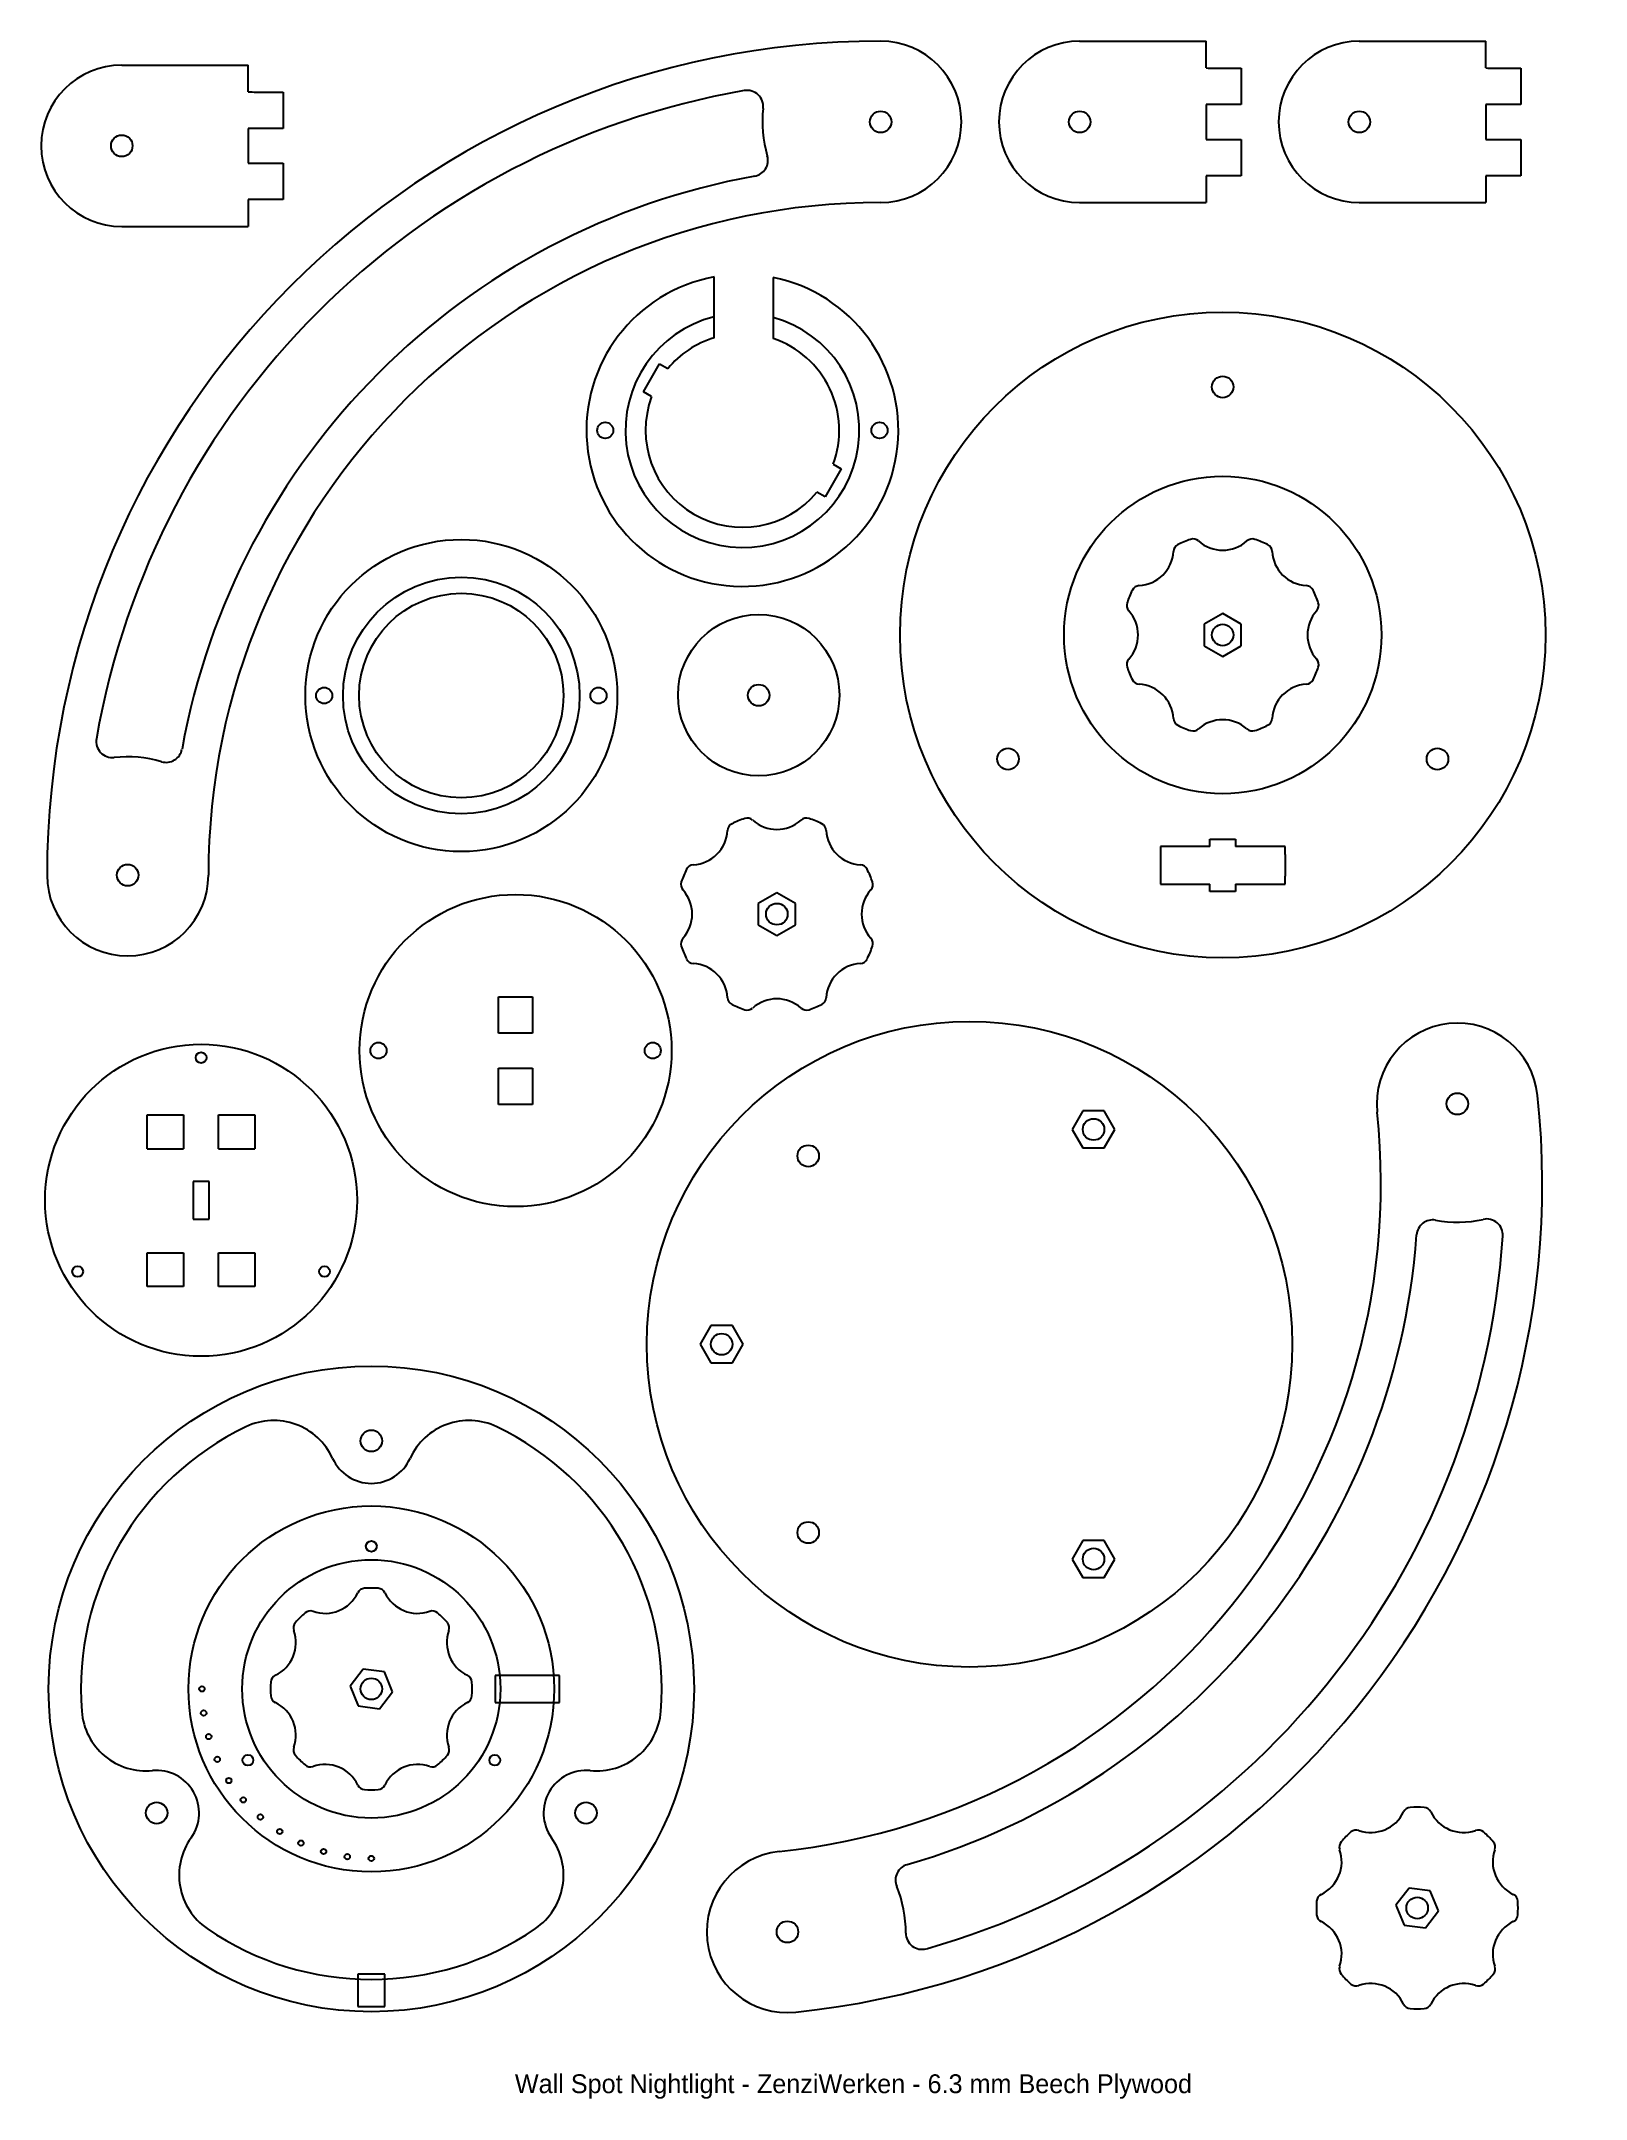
# Model space of a CAD drawing. Extents: x 0 to 287, y -16 to 367.
import ezdxf

# ---------------------------------------------------------------- set-up
doc = ezdxf.new("R2010")
doc.units = 0
doc.layers.get('0').update_dxf_attribs({"linetype": 'CONTINUOUS'})
doc.layers.add('STANDARD', color=7, linetype='CONTINUOUS')

# ---------------------------------------------------------------- blocks, each defined once
blk = doc.blocks.new('SE1')
at = {"layer": 'STANDARD', "color": 7, "linetype": 'CONTINUOUS'}
for centre, radius in [((77.72, 244.95), 29), ((77.72, 244.95), 22), ((77.72, 244.95), 19), ((52.22, 244.95), 1.5), ((103.22, 244.95), 1.5)]:
    blk.add_circle(centre, radius, dxfattribs=at)
blk = doc.blocks.new('SE')
at = {"layer": 'STANDARD'}
blk.add_blockref('SE1', (0, 0), dxfattribs=at)
blk = doc.blocks.new('SE3')
at = {"layer": 'STANDARD', "color": 7, "linetype": 'CONTINUOUS'}
for p, q in [((124.71, 311.45), (124.71, 322.75)), ((135.71, 322.66), (135.71, 311.3)), ((111.59, 301.39), (114.59, 306.58)), ((114.59, 306.58), (116.11, 305.71)), ((113.11, 300.51), (111.59, 301.39)), ((148.36, 287.08), (145.36, 281.89)), ((146.85, 287.96), (148.36, 287.08)), ((145.36, 281.89), (143.85, 282.76))]:
    blk.add_line(p, q, dxfattribs=at)
for centre in [(104.48, 294.23), (155.48, 294.23)]:
    blk.add_circle(centre, 1.5, dxfattribs=at)
for radius, start, end in [(29, 100.4566, 78.5905), (21.75, 104.0039, 74.7068), (18, 107.0018, 140.4059), (18, 339.5941, 71.4151), (18, 159.5941, 320.4059)]:
    blk.add_arc((129.98, 294.23), radius, start, end, dxfattribs=at)
blk = doc.blocks.new('SE2')
at = {"layer": 'STANDARD'}
blk.add_blockref('SE3', (0, 0), dxfattribs=at)
blk = doc.blocks.new('SE5')
at = {"layer": 'STANDARD', "color": 7, "linetype": 'CONTINUOUS'}
for radius in [15, 2]:
    blk.add_circle((133.01, 245.01), radius, dxfattribs=at)
blk = doc.blocks.new('SE4')
at = {"layer": 'STANDARD'}
blk.add_blockref('SE5', (0, 0), dxfattribs=at)
blk = doc.blocks.new('SE9')
at = {"layer": 'STANDARD', "color": 7, "linetype": 'CONTINUOUS'}
for centre in [(219.29, 302.31), (179.37, 233.16), (259.22, 233.16)]:
    blk.add_circle(centre, 2, dxfattribs=at)
blk = doc.blocks.new('SE8')
at = {"layer": 'STANDARD'}
blk.add_blockref('SE9', (0, 0), dxfattribs=at)
blk = doc.blocks.new('SE7')
at = {"layer": 'STANDARD', "color": 7, "linetype": 'CONTINUOUS'}
for p, q in [((216.89, 216.89), (216.89, 218.24)), ((216.89, 218.24), (221.69, 218.24)), ((221.69, 218.24), (221.69, 216.89)), ((207.69, 216.89), (207.69, 215.39)), ((216.89, 216.89), (207.69, 216.89)), ((207.69, 215.39), (207.69, 211.39)), ((230.89, 216.89), (221.69, 216.89)), ((230.89, 215.39), (230.89, 216.89)), ((230.89, 215.39), (230.89, 211.39)), ((207.69, 211.39), (207.69, 209.89)), ((230.89, 209.89), (230.89, 211.39)), ((207.69, 209.89), (216.89, 209.89)), ((216.89, 208.54), (216.89, 209.89)), ((221.69, 208.54), (216.89, 208.54)), ((221.69, 209.89), (221.69, 208.54)), ((221.69, 209.89), (230.89, 209.89))]:
    blk.add_line(p, q, dxfattribs=at)
for radius in [60, 29.5]:
    blk.add_circle((219.29, 256.21), radius, dxfattribs=at)
blk.add_blockref('SE8', (0, 0))
blk = doc.blocks.new('SE6')
at = {"layer": 'STANDARD'}
blk.add_blockref('SE7', (0, 0), dxfattribs=at)
blk = doc.blocks.new('SE13')
at = {"layer": 'STANDARD', "color": 7, "linetype": 'CONTINUOUS'}
for p, q in [((124.13, 127.84), (122.14, 124.39)), ((128.12, 127.84), (124.13, 127.84)), ((130.11, 124.39), (128.12, 127.84)), ((122.14, 124.39), (124.13, 120.94)), ((128.12, 120.94), (130.11, 124.39)), ((124.13, 120.94), (128.12, 120.94))]:
    blk.add_line(p, q, dxfattribs=at)
blk = doc.blocks.new('SE12')
at = {"layer": 'STANDARD'}
blk.add_blockref('SE13', (0, 0), dxfattribs=at)
blk = doc.blocks.new('SE15')
at = {"layer": 'STANDARD', "color": 7, "linetype": 'CONTINUOUS'}
for p, q in [((193.28, 167.76), (191.29, 164.31)), ((197.26, 167.76), (193.28, 167.76)), ((199.26, 164.31), (197.26, 167.76)), ((191.29, 164.31), (193.28, 160.86)), ((193.28, 160.86), (197.26, 160.86)), ((197.26, 160.86), (199.26, 164.31))]:
    blk.add_line(p, q, dxfattribs=at)
blk = doc.blocks.new('SE14')
at = {"layer": 'STANDARD'}
blk.add_blockref('SE15', (0, 0), dxfattribs=at)
blk = doc.blocks.new('SE17')
at = {"layer": 'STANDARD', "color": 7, "linetype": 'CONTINUOUS'}
for p, q in [((193.28, 87.92), (191.29, 84.47)), ((191.29, 84.47), (193.28, 81.02)), ((197.26, 87.92), (193.28, 87.92)), ((199.26, 84.47), (197.26, 87.92)), ((197.26, 81.02), (199.26, 84.47)), ((193.28, 81.02), (197.26, 81.02))]:
    blk.add_line(p, q, dxfattribs=at)
blk = doc.blocks.new('SE16')
at = {"layer": 'STANDARD'}
blk.add_blockref('SE17', (0, 0), dxfattribs=at)
blk = doc.blocks.new('SE19')
at = {"layer": 'STANDARD', "color": 7, "linetype": 'CONTINUOUS'}
for centre in [(195.27, 164.31), (126.13, 124.39), (195.27, 84.47)]:
    blk.add_circle(centre, 2, dxfattribs=at)
blk = doc.blocks.new('SE18')
at = {"layer": 'STANDARD'}
blk.add_blockref('SE19', (0, 0), dxfattribs=at)
blk = doc.blocks.new('SE11')
at = {"layer": 'STANDARD', "color": 7, "linetype": 'CONTINUOUS'}
for centre, radius in [((172.22, 124.39), 60), ((142.22, 159.39), 2), ((142.22, 89.39), 2)]:
    blk.add_circle(centre, radius, dxfattribs=at)
for name in ['SE18', 'SE14', 'SE12', 'SE16']:
    blk.add_blockref(name, (0, 0))
blk = doc.blocks.new('SE10')
at = {"layer": 'STANDARD'}
blk.add_blockref('SE11', (0, 0), dxfattribs=at)
blk = doc.blocks.new('SE23')
at = {"layer": 'STANDARD', "color": 7, "linetype": 'CONTINUOUS'}
for p, q in [((219.29, 260.19), (215.84, 258.2)), ((222.74, 258.2), (219.29, 260.19)), ((215.84, 258.2), (215.84, 254.22)), ((222.74, 254.22), (222.74, 258.2)), ((215.84, 254.22), (219.29, 252.23)), ((219.29, 252.23), (222.74, 254.22))]:
    blk.add_line(p, q, dxfattribs=at)
blk = doc.blocks.new('SE22')
at = {"layer": 'STANDARD'}
blk.add_blockref('SE23', (0, 0), dxfattribs=at)
blk = doc.blocks.new('SE21')
at = {"layer": 'STANDARD', "color": 7, "linetype": 'CONTINUOUS'}
blk.add_circle((219.29, 256.21), 2, dxfattribs=at)
for centre, radius, start, end in [((203.38, 272.12), 6.75, 273.1982, 356.8018), ((211.62, 271.66), 1.5, 116.4104, 176.8018), ((219.29, 256.21), 18.75, 108.5896, 116.4104), ((213.8, 272.56), 1.5, 48.1982, 108.5896), ((219.29, 278.71), 6.75, 228.1982, 311.8018), ((224.79, 272.56), 1.5, 71.4104, 131.8018), ((219.29, 256.21), 18.75, 63.5896, 71.4104), ((226.97, 271.66), 1.5, 3.1982, 63.5896), ((235.2, 272.12), 6.75, 183.1982, 266.8018), ((219.29, 256.21), 18.75, 153.5896, 161.4104), ((203.84, 263.88), 1.5, 93.1982, 153.5896), ((234.74, 263.88), 1.5, 26.4104, 86.8018), ((219.29, 256.21), 18.75, 18.5896, 26.4104), ((202.94, 261.71), 1.5, 161.4104, 221.8018), ((196.79, 256.21), 6.75, 318.1982, 41.8018), ((241.79, 256.21), 6.75, 138.1982, 221.8018), ((235.64, 261.71), 1.5, 318.1982, 18.5896), ((202.94, 250.71), 1.5, 138.1982, 198.5896), ((219.29, 256.21), 18.75, 198.5896, 206.4104), ((219.29, 256.21), 18.75, 333.5896, 341.4104), ((235.64, 250.71), 1.5, 341.4104, 41.8018), ((203.84, 248.54), 1.5, 206.4104, 266.8018), ((203.38, 240.3), 6.75, 3.1982, 86.8018), ((235.2, 240.3), 6.75, 93.1982, 176.8018), ((234.74, 248.54), 1.5, 273.1982, 333.5896), ((211.62, 240.76), 1.5, 183.1982, 243.5896), ((219.29, 256.21), 18.75, 243.5896, 251.4104), ((213.8, 239.86), 1.5, 251.4104, 311.8018), ((219.29, 233.71), 6.75, 48.1982, 131.8018), ((224.79, 239.86), 1.5, 228.1982, 288.5896), ((219.29, 256.21), 18.75, 288.5896, 296.4104), ((226.97, 240.76), 1.5, 296.4104, 356.8018)]:
    blk.add_arc(centre, radius, start, end, dxfattribs=at)
blk.add_blockref('SE22', (0, 0))
blk = doc.blocks.new('SE20')
at = {"layer": 'STANDARD'}
blk.add_blockref('SE21', (0, 0), dxfattribs=at)
blk = doc.blocks.new('SE27')
at = {"layer": 'STANDARD', "color": 7, "linetype": 'CONTINUOUS'}
for p, q in [((253.93, 23.29), (251.5, 20.13)), ((257.88, 22.77), (253.93, 23.29)), ((251.5, 20.13), (253.03, 16.45)), ((259.4, 19.09), (257.88, 22.77)), ((253.03, 16.45), (256.98, 15.93)), ((256.98, 15.93), (259.4, 19.09))]:
    blk.add_line(p, q, dxfattribs=at)
blk = doc.blocks.new('SE26')
at = {"layer": 'STANDARD'}
blk.add_blockref('SE27', (0, 0), dxfattribs=at)
blk = doc.blocks.new('SE25')
at = {"layer": 'STANDARD', "color": 7, "linetype": 'CONTINUOUS'}
blk.add_circle((255.45, 19.61), 2, dxfattribs=at)
for centre, radius, start, end in [((254.27, 36.82), 1.5, 93.9104, 154.3018), ((255.45, 19.61), 18.75, 86.0896, 93.9104), ((256.63, 36.82), 1.5, 25.6982, 86.0896), ((246.84, 40.4), 6.75, 250.6982, 334.3018), ((264.06, 40.4), 6.75, 205.6982, 289.3018), ((242.45, 30.95), 1.5, 138.9104, 199.3018), ((255.45, 19.61), 18.75, 131.0896, 138.9104), ((244.11, 32.61), 1.5, 70.6982, 131.0896), ((266.79, 32.61), 1.5, 48.9104, 109.3018), ((255.45, 19.61), 18.75, 41.0896, 48.9104), ((268.45, 30.95), 1.5, 340.6982, 41.0896), ((234.66, 28.22), 6.75, 295.6982, 19.3018), ((276.24, 28.22), 6.75, 160.6982, 244.3018), ((255.45, 19.61), 18.75, 176.0896, 183.9104), ((238.24, 20.79), 1.5, 115.6982, 176.0896), ((272.66, 20.79), 1.5, 3.9104, 64.3018), ((255.45, 19.61), 18.75, 356.0896, 3.9104), ((238.24, 18.43), 1.5, 183.9104, 244.3018), ((234.66, 11), 6.75, 340.6982, 64.3018), ((276.24, 11), 6.75, 115.6982, 199.3018), ((272.66, 18.43), 1.5, 295.6982, 356.0896), ((242.45, 8.27), 1.5, 160.6982, 221.0896), ((268.45, 8.27), 1.5, 318.9104, 19.3018), ((255.45, 19.61), 18.75, 221.0896, 228.9104), ((244.11, 6.61), 1.5, 228.9104, 289.3018), ((246.84, -1.18), 6.75, 25.6982, 109.3018), ((264.06, -1.18), 6.75, 70.6982, 154.3018), ((266.79, 6.61), 1.5, 250.6982, 311.0896), ((255.45, 19.61), 18.75, 311.0896, 318.9104), ((254.27, 2.4), 1.5, 205.6982, 266.0896), ((255.45, 19.61), 18.75, 266.0896, 273.9104), ((256.63, 2.4), 1.5, 273.9104, 334.3018)]:
    blk.add_arc(centre, radius, start, end, dxfattribs=at)
blk.add_blockref('SE26', (0, 0))
blk = doc.blocks.new('SE24')
at = {"layer": 'STANDARD'}
blk.add_blockref('SE25', (0, 0), dxfattribs=at)
blk = doc.blocks.new('SE31')
at = {"layer": 'STANDARD', "color": 7, "linetype": 'CONTINUOUS'}
for p, q in [((136.39, 208.31), (132.94, 206.32)), ((139.84, 206.32), (136.39, 208.31)), ((132.94, 206.32), (132.94, 202.33)), ((139.84, 202.33), (139.84, 206.32)), ((132.94, 202.33), (136.39, 200.34)), ((136.39, 200.34), (139.84, 202.33))]:
    blk.add_line(p, q, dxfattribs=at)
blk = doc.blocks.new('SE30')
at = {"layer": 'STANDARD'}
blk.add_blockref('SE31', (0, 0), dxfattribs=at)
blk = doc.blocks.new('SE29')
at = {"layer": 'STANDARD', "color": 7, "linetype": 'CONTINUOUS'}
blk.add_circle((136.39, 204.33), 2, dxfattribs=at)
for centre, radius, start, end in [((136.39, 204.33), 18.75, 108.5896, 116.4104), ((130.89, 220.68), 1.5, 48.1982, 108.5896), ((141.89, 220.68), 1.5, 71.4104, 131.8018), ((136.39, 204.33), 18.75, 63.5896, 71.4104), ((120.48, 220.23), 6.75, 273.1982, 356.8018), ((128.72, 219.77), 1.5, 116.4104, 176.8018), ((136.39, 226.83), 6.75, 228.1982, 311.8018), ((144.06, 219.77), 1.5, 3.1982, 63.5896), ((152.3, 220.23), 6.75, 183.1982, 266.8018), ((136.39, 204.33), 18.75, 153.5896, 161.4104), ((120.94, 212), 1.5, 93.1982, 153.5896), ((151.84, 212), 1.5, 26.4104, 86.8018), ((136.39, 204.33), 18.75, 18.5896, 26.4104), ((120.04, 209.82), 1.5, 161.4104, 221.8018), ((113.89, 204.33), 6.75, 318.1982, 41.8018), ((158.89, 204.33), 6.75, 138.1982, 221.8018), ((152.74, 209.82), 1.5, 318.1982, 18.5896), ((120.04, 198.83), 1.5, 138.1982, 198.5896), ((152.74, 198.83), 1.5, 341.4104, 41.8018), ((136.39, 204.33), 18.75, 198.5896, 206.4104), ((120.94, 196.65), 1.5, 206.4104, 266.8018), ((120.48, 188.42), 6.75, 3.1982, 86.8018), ((152.3, 188.42), 6.75, 93.1982, 176.8018), ((151.84, 196.65), 1.5, 273.1982, 333.5896), ((136.39, 204.33), 18.75, 333.5896, 341.4104), ((128.72, 188.88), 1.5, 183.1982, 243.5896), ((136.39, 204.33), 18.75, 243.5896, 251.4104), ((136.39, 181.83), 6.75, 48.1982, 131.8018), ((136.39, 204.33), 18.75, 288.5896, 296.4104), ((144.06, 188.88), 1.5, 296.4104, 356.8018), ((130.89, 187.98), 1.5, 251.4104, 311.8018), ((141.89, 187.98), 1.5, 228.1982, 288.5896)]:
    blk.add_arc(centre, radius, start, end, dxfattribs=at)
blk.add_blockref('SE30', (0, 0))
blk = doc.blocks.new('SE28')
at = {"layer": 'STANDARD'}
blk.add_blockref('SE29', (0, 0), dxfattribs=at)
blk = doc.blocks.new('SE35')
at = {"layer": 'STANDARD', "color": 7, "linetype": 'CONTINUOUS'}
for p, q in [((59.46, 64.01), (57.04, 60.85)), ((63.41, 63.49), (59.46, 64.01)), ((64.94, 59.81), (63.41, 63.49)), ((57.04, 60.85), (58.56, 57.17)), ((62.51, 56.65), (64.94, 59.81)), ((58.56, 57.17), (62.51, 56.65))]:
    blk.add_line(p, q, dxfattribs=at)
blk = doc.blocks.new('SE34')
at = {"layer": 'STANDARD'}
blk.add_blockref('SE35', (0, 0), dxfattribs=at)
blk = doc.blocks.new('SE33')
at = {"layer": 'STANDARD', "color": 7, "linetype": 'CONTINUOUS'}
blk.add_circle((60.99, 60.33), 2, dxfattribs=at)
for centre, radius, start, end in [((52.38, 81.12), 6.75, 250.6982, 334.3018), ((59.81, 77.54), 1.5, 93.9104, 154.3018), ((60.99, 60.33), 18.75, 86.0896, 93.9104), ((62.16, 77.54), 1.5, 25.6982, 86.0896), ((69.6, 81.12), 6.75, 205.6982, 289.3018), ((60.99, 60.33), 18.75, 131.0896, 138.9104), ((49.65, 73.33), 1.5, 70.6982, 131.0896), ((72.33, 73.33), 1.5, 48.9104, 109.3018), ((60.99, 60.33), 18.75, 41.0896, 48.9104), ((40.2, 68.94), 6.75, 295.6982, 19.3018), ((47.99, 71.67), 1.5, 138.9104, 199.3018), ((81.78, 68.94), 6.75, 160.6982, 244.3018), ((73.99, 71.67), 1.5, 340.6982, 41.0896), ((60.99, 60.33), 18.75, 176.0896, 183.9104), ((43.78, 61.51), 1.5, 115.6982, 176.0896), ((78.2, 61.51), 1.5, 3.9104, 64.3018), ((60.99, 60.33), 18.75, 356.0896, 3.9104), ((43.78, 59.15), 1.5, 183.9104, 244.3018), ((40.2, 51.72), 6.75, 340.6982, 64.3018), ((81.78, 51.72), 6.75, 115.6982, 199.3018), ((78.2, 59.15), 1.5, 295.6982, 356.0896), ((47.99, 48.99), 1.5, 160.6982, 221.0896), ((60.99, 60.33), 18.75, 221.0896, 228.9104), ((49.65, 47.33), 1.5, 228.9104, 289.3018), ((52.38, 39.54), 6.75, 25.6982, 109.3018), ((69.6, 39.54), 6.75, 70.6982, 154.3018), ((72.33, 47.33), 1.5, 250.6982, 311.0896), ((60.99, 60.33), 18.75, 311.0896, 318.9104), ((73.99, 48.99), 1.5, 318.9104, 19.3018), ((59.81, 43.12), 1.5, 205.6982, 266.0896), ((62.16, 43.12), 1.5, 273.9104, 334.3018), ((60.99, 60.33), 18.75, 266.0896, 273.9104)]:
    blk.add_arc(centre, radius, start, end, dxfattribs=at)
blk.add_blockref('SE34', (0, 0))
blk = doc.blocks.new('SE32')
at = {"layer": 'STANDARD'}
blk.add_blockref('SE33', (0, 0), dxfattribs=at)
blk = doc.blocks.new('SE37')
at = {"layer": 'STANDARD', "color": 7, "linetype": 'CONTINUOUS'}
for p, q in [((192.69, 366.57), (216.19, 366.57)), ((216.19, 361.6), (216.19, 366.57)), ((217.69, 361.57), (222.69, 361.57)), ((222.69, 361.57), (222.69, 354.82)), ((222.69, 354.82), (216.19, 354.82)), ((216.19, 354.82), (216.19, 348.32)), ((216.19, 348.32), (222.69, 348.32)), ((222.69, 348.32), (222.69, 341.57)), ((216.19, 341.57), (216.19, 336.57)), ((222.69, 341.57), (216.19, 341.57)), ((192.69, 336.57), (216.19, 336.57))]:
    blk.add_line(p, q, dxfattribs=at)
blk.add_circle((192.69, 351.57), 2, dxfattribs=at)
for centre, radius, start in [((192.69, 351.57), 15, 90), ((217.69, 411.57), 50, 268.2809)]:
    blk.add_arc(centre, radius, start, 270, dxfattribs=at)
blk = doc.blocks.new('SE36')
at = {"layer": 'STANDARD'}
blk.add_blockref('SE37', (0, 0), dxfattribs=at)
blk = doc.blocks.new('SE39')
at = {"layer": 'STANDARD', "color": 7, "linetype": 'CONTINUOUS'}
for p, q in [((244.69, 366.57), (268.19, 366.57)), ((268.19, 361.6), (268.19, 366.57)), ((269.69, 361.57), (274.69, 361.57)), ((274.69, 361.57), (274.69, 354.82)), ((274.69, 354.82), (268.19, 354.82)), ((268.19, 354.82), (268.19, 348.32)), ((268.19, 348.32), (274.69, 348.32)), ((274.69, 348.32), (274.69, 341.57)), ((268.19, 341.57), (268.19, 336.57)), ((274.69, 341.57), (268.19, 341.57)), ((244.69, 336.57), (268.19, 336.57))]:
    blk.add_line(p, q, dxfattribs=at)
blk.add_circle((244.69, 351.57), 2, dxfattribs=at)
for centre, radius, start in [((244.69, 351.57), 15, 90), ((269.69, 411.57), 50, 268.2809)]:
    blk.add_arc(centre, radius, start, 270, dxfattribs=at)
blk = doc.blocks.new('SE38')
at = {"layer": 'STANDARD'}
blk.add_blockref('SE39', (0, 0), dxfattribs=at)
blk = doc.blocks.new('SE41')
at = {"layer": 'STANDARD', "color": 7, "linetype": 'CONTINUOUS'}
for p, q in [((14.59, 362.12), (38.09, 362.12)), ((38.09, 357.15), (38.09, 362.12)), ((39.59, 357.12), (44.59, 357.12)), ((44.59, 357.12), (44.59, 350.37)), ((44.59, 350.37), (38.09, 350.37)), ((38.09, 350.37), (38.09, 343.87)), ((38.09, 343.87), (44.59, 343.87)), ((44.59, 343.87), (44.59, 337.12)), ((38.09, 337.12), (38.09, 332.12)), ((44.59, 337.12), (38.09, 337.12)), ((14.59, 332.12), (38.09, 332.12))]:
    blk.add_line(p, q, dxfattribs=at)
blk.add_circle((14.59, 347.12), 2, dxfattribs=at)
for centre, radius, start in [((14.59, 347.12), 15, 90), ((39.59, 407.12), 50, 268.2809)]:
    blk.add_arc(centre, radius, start, 270, dxfattribs=at)
blk = doc.blocks.new('SE40')
at = {"layer": 'STANDARD'}
blk.add_blockref('SE41', (0, 0), dxfattribs=at)
blk = doc.blocks.new('SE49')
at = {"layer": 'STANDARD', "color": 7, "linetype": 'CONTINUOUS'}
for centre, radius, start, end in [((19.11, 57.09), 12, 184.4279, 275.6312), ((21.07, 37.28), 7.9, 324.3688, 95.6312), ((37.24, 25.69), 12, 144.3688, 235.5721)]:
    blk.add_arc(centre, radius, start, end, dxfattribs=at)
blk = doc.blocks.new('SE48')
at = {"layer": 'STANDARD'}
blk.add_blockref('SE49', (0, 0), dxfattribs=at)
blk = doc.blocks.new('SE51')
at = {"layer": 'STANDARD', "color": 7, "linetype": 'CONTINUOUS'}
for centre, radius, start, end in [((102.86, 57.09), 12, 264.3688, 355.5721), ((100.91, 37.28), 7.9, 84.3688, 215.6312), ((84.73, 25.69), 12, 304.4279, 35.6312)]:
    blk.add_arc(centre, radius, start, end, dxfattribs=at)
blk = doc.blocks.new('SE50')
at = {"layer": 'STANDARD'}
blk.add_blockref('SE51', (0, 0), dxfattribs=at)
blk = doc.blocks.new('SE53')
at = {"layer": 'STANDARD', "color": 7, "linetype": 'CONTINUOUS'}
for centre, radius, start, end in [((42.86, 98.22), 12, 24.3688, 115.5721), ((79.12, 98.22), 12, 64.4279, 155.6312), ((60.99, 106.43), 7.9, 204.3688, 335.6312)]:
    blk.add_arc(centre, radius, start, end, dxfattribs=at)
blk = doc.blocks.new('SE52')
at = {"layer": 'STANDARD'}
blk.add_blockref('SE53', (0, 0), dxfattribs=at)
blk = doc.blocks.new('SE47')
for name in ['SE52', 'SE48', 'SE50']:
    blk.add_blockref(name, (0, 0))
blk = doc.blocks.new('SE46')
at = {"layer": 'STANDARD'}
blk.add_blockref('SE47', (0, 0), dxfattribs=at)
blk = doc.blocks.new('SE45')
at = {"layer": 'STANDARD', "color": 7, "linetype": 'CONTINUOUS'}
for start, end in [(115.5721, 184.4279), (355.5721, 64.4279), (235.5721, 304.4279)]:
    blk.add_arc((60.99, 60.33), 54, start, end, dxfattribs=at)
blk.add_blockref('SE46', (0, 0))
blk = doc.blocks.new('SE44')
at = {"layer": 'STANDARD'}
blk.add_blockref('SE45', (0, 0), dxfattribs=at)
blk = doc.blocks.new('SE55')
at = {"layer": 'STANDARD', "color": 7, "linetype": 'CONTINUOUS'}
for centre in [(60.99, 106.43), (21.07, 37.28), (100.91, 37.28)]:
    blk.add_circle(centre, 2, dxfattribs=at)
blk = doc.blocks.new('SE54')
at = {"layer": 'STANDARD'}
blk.add_blockref('SE55', (0, 0), dxfattribs=at)
blk = doc.blocks.new('SE43')
at = {"layer": 'STANDARD', "color": 7, "linetype": 'CONTINUOUS'}
for p, q in [((58.49, 7.33), (58.49, 1.33)), ((63.49, 7.33), (58.49, 7.33)), ((63.49, 1.33), (63.49, 7.33)), ((58.49, 1.33), (63.49, 1.33))]:
    blk.add_line(p, q, dxfattribs=at)
blk.add_circle((60.99, 60.33), 60, dxfattribs=at)
for name in ['SE44', 'SE54']:
    blk.add_blockref(name, (0, 0))
blk = doc.blocks.new('SE42')
at = {"layer": 'STANDARD'}
blk.add_blockref('SE43', (0, 0), dxfattribs=at)
blk = doc.blocks.new('SE57')
at = {"layer": 'STANDARD', "color": 7, "linetype": 'CONTINUOUS'}
for centre in [(29.49, 60.33), (29.81, 55.85), (30.76, 51.46), (32.34, 47.24), (34.49, 43.3), (37.18, 39.7), (40.36, 36.52), (43.96, 33.83), (47.9, 31.68), (52.11, 30.11), (56.51, 29.15), (60.99, 28.83)]:
    blk.add_circle(centre, 0.5, dxfattribs=at)
blk = doc.blocks.new('SE56')
at = {"layer": 'STANDARD'}
blk.add_blockref('SE57', (0, 0), dxfattribs=at)
blk = doc.blocks.new('SE59')
at = {"layer": 'STANDARD', "color": 7, "linetype": 'CONTINUOUS'}
for p, q in [((19.33, 160.7), (19.33, 167)), ((19.33, 167), (26.08, 167)), ((26.08, 167), (26.08, 160.7)), ((32.58, 167), (39.33, 167)), ((32.58, 160.7), (32.58, 167)), ((39.33, 167), (39.33, 160.7)), ((19.33, 160.7), (26.08, 160.7)), ((32.58, 160.7), (39.33, 160.7)), ((30.83, 154.65), (27.83, 154.65)), ((27.83, 154.65), (27.83, 147.65)), ((30.83, 147.65), (30.83, 154.65)), ((27.83, 147.65), (30.83, 147.65)), ((19.33, 135.1), (19.33, 141.4)), ((19.33, 141.4), (26.08, 141.4)), ((26.08, 141.4), (26.08, 135.1)), ((32.58, 141.4), (39.33, 141.4)), ((32.58, 135.1), (32.58, 141.4)), ((39.33, 141.4), (39.33, 135.1)), ((26.08, 135.1), (19.33, 135.1)), ((39.33, 135.1), (32.58, 135.1))]:
    blk.add_line(p, q, dxfattribs=at)
blk.add_circle((29.33, 151.15), 29, dxfattribs=at)
blk = doc.blocks.new('SE58')
at = {"layer": 'STANDARD'}
blk.add_blockref('SE59', (0, 0), dxfattribs=at)
blk = doc.blocks.new('SE61')
at = {"layer": 'STANDARD', "color": 7, "linetype": 'CONTINUOUS'}
for centre in [(29.33, 177.65), (6.38, 137.9), (52.28, 137.9)]:
    blk.add_circle(centre, 1, dxfattribs=at)
blk = doc.blocks.new('SE60')
at = {"layer": 'STANDARD'}
blk.add_blockref('SE61', (0, 0), dxfattribs=at)
blk = doc.blocks.new('SE63')
at = {"layer": 'STANDARD', "color": 7, "linetype": 'CONTINUOUS'}
for centre in [(155.69, 351.57), (15.69, 211.57)]:
    blk.add_circle(centre, 2, dxfattribs=at)
for centre, radius, start, end in [((155.69, 211.57), 155, 90, 180), ((155.69, 351.57), 15, 270, 90), ((155.69, 211.57), 148, 99.8625, 170.1375), ((130.85, 354.43), 3, 353.4376, 99.8625), ((155.69, 351.57), 22, 173.4376, 196.6015), ((131.73, 344.43), 3, 280.2222, 16.6015), ((155.69, 211.57), 132, 100.2222, 169.7778), ((155.69, 211.57), 125, 90, 180), ((12.83, 236.41), 3, 170.1375, 276.5624), ((15.69, 211.57), 22, 73.3985, 96.5624), ((22.83, 235.53), 3, 253.3985, 349.7778), ((15.69, 211.57), 15, 180, 0)]:
    blk.add_arc(centre, radius, start, end, dxfattribs=at)
blk = doc.blocks.new('SE62')
at = {"layer": 'STANDARD'}
blk.add_blockref('SE63', (0, 0), dxfattribs=at)
blk = doc.blocks.new('SE65')
at = {"layer": 'STANDARD', "color": 7, "linetype": 'CONTINUOUS'}
for centre in [(262.92, 169.07), (138.36, 15.17)]:
    blk.add_circle(centre, 2, dxfattribs=at)
for centre, radius, start, end in [((262.92, 169.07), 15, 6.0155, 186.0155), ((123.69, 154.4), 155, 276.0155, 6.0155), ((123.69, 154.4), 125, 276.0155, 6.0155), ((258.33, 144.49), 3, 79.4139, 175.7933), ((262.92, 169.07), 22, 259.4139, 282.5779), ((268.37, 144.67), 3, 356.153, 102.5779), ((123.69, 154.4), 132, 286.2376, 355.7933), ((123.69, 154.4), 148, 285.878, 356.153), ((138.36, 15.17), 15, 96.0155, 276.0155), ((161.44, 24.78), 3, 106.2376, 202.617), ((138.36, 15.17), 22, 359.453, 22.617), ((163.36, 14.93), 3, 179.453, 285.878)]:
    blk.add_arc(centre, radius, start, end, dxfattribs=at)
blk = doc.blocks.new('SE64')
at = {"layer": 'STANDARD'}
blk.add_blockref('SE65', (0, 0), dxfattribs=at)

msp = doc.modelspace()

# ---------------------------------------------------------------- linework, layer by layer
at = {"layer": 'STANDARD', "color": 7, "linetype": 'CONTINUOUS'}
for p, q in [((84.66, 188.97), (90.96, 188.97)), ((84.66, 182.22), (84.66, 188.97)), ((90.96, 188.97), (90.96, 182.22)), ((90.96, 182.22), (84.66, 182.22)), ((84.66, 175.72), (90.96, 175.72)), ((84.66, 168.97), (84.66, 175.72)), ((90.96, 175.72), (90.96, 168.97)), ((90.96, 168.97), (84.66, 168.97)), ((83.99, 62.83), (83.99, 57.83)), ((95.99, 62.83), (83.99, 62.83)), ((95.99, 57.83), (95.99, 62.83)), ((83.99, 57.83), (95.99, 57.83))]:
    msp.add_line(p, q, dxfattribs=at)
for centre, radius in [((87.81, 178.97), 29), ((62.31, 178.97), 1.5), ((113.31, 178.97), 1.5), ((60.99, 60.33), 34), ((60.99, 60.33), 24), ((60.99, 86.83), 1), ((38.04, 47.08), 1), ((83.94, 47.08), 1)]:
    msp.add_circle(centre, radius, dxfattribs=at)

# ---------------------------------------------------------------- block references
for name in ['SE62', 'SE36', 'SE38', 'SE40', 'SE2', 'SE6', 'SE', 'SE20', 'SE4', 'SE28', 'SE10', 'SE64', 'SE58', 'SE60', 'SE42', 'SE32', 'SE56', 'SE24']:
    msp.add_blockref(name, (0, 0))

# ---------------------------------------------------------------- texts
msp.add_text('Wall Spot Nightlight - ZenziWerken - 6.3 mm Beech Plywood', height=3.5, dxfattribs=at).set_placement((87.68, -14.8))

doc.saveas('drawing.dxf')
